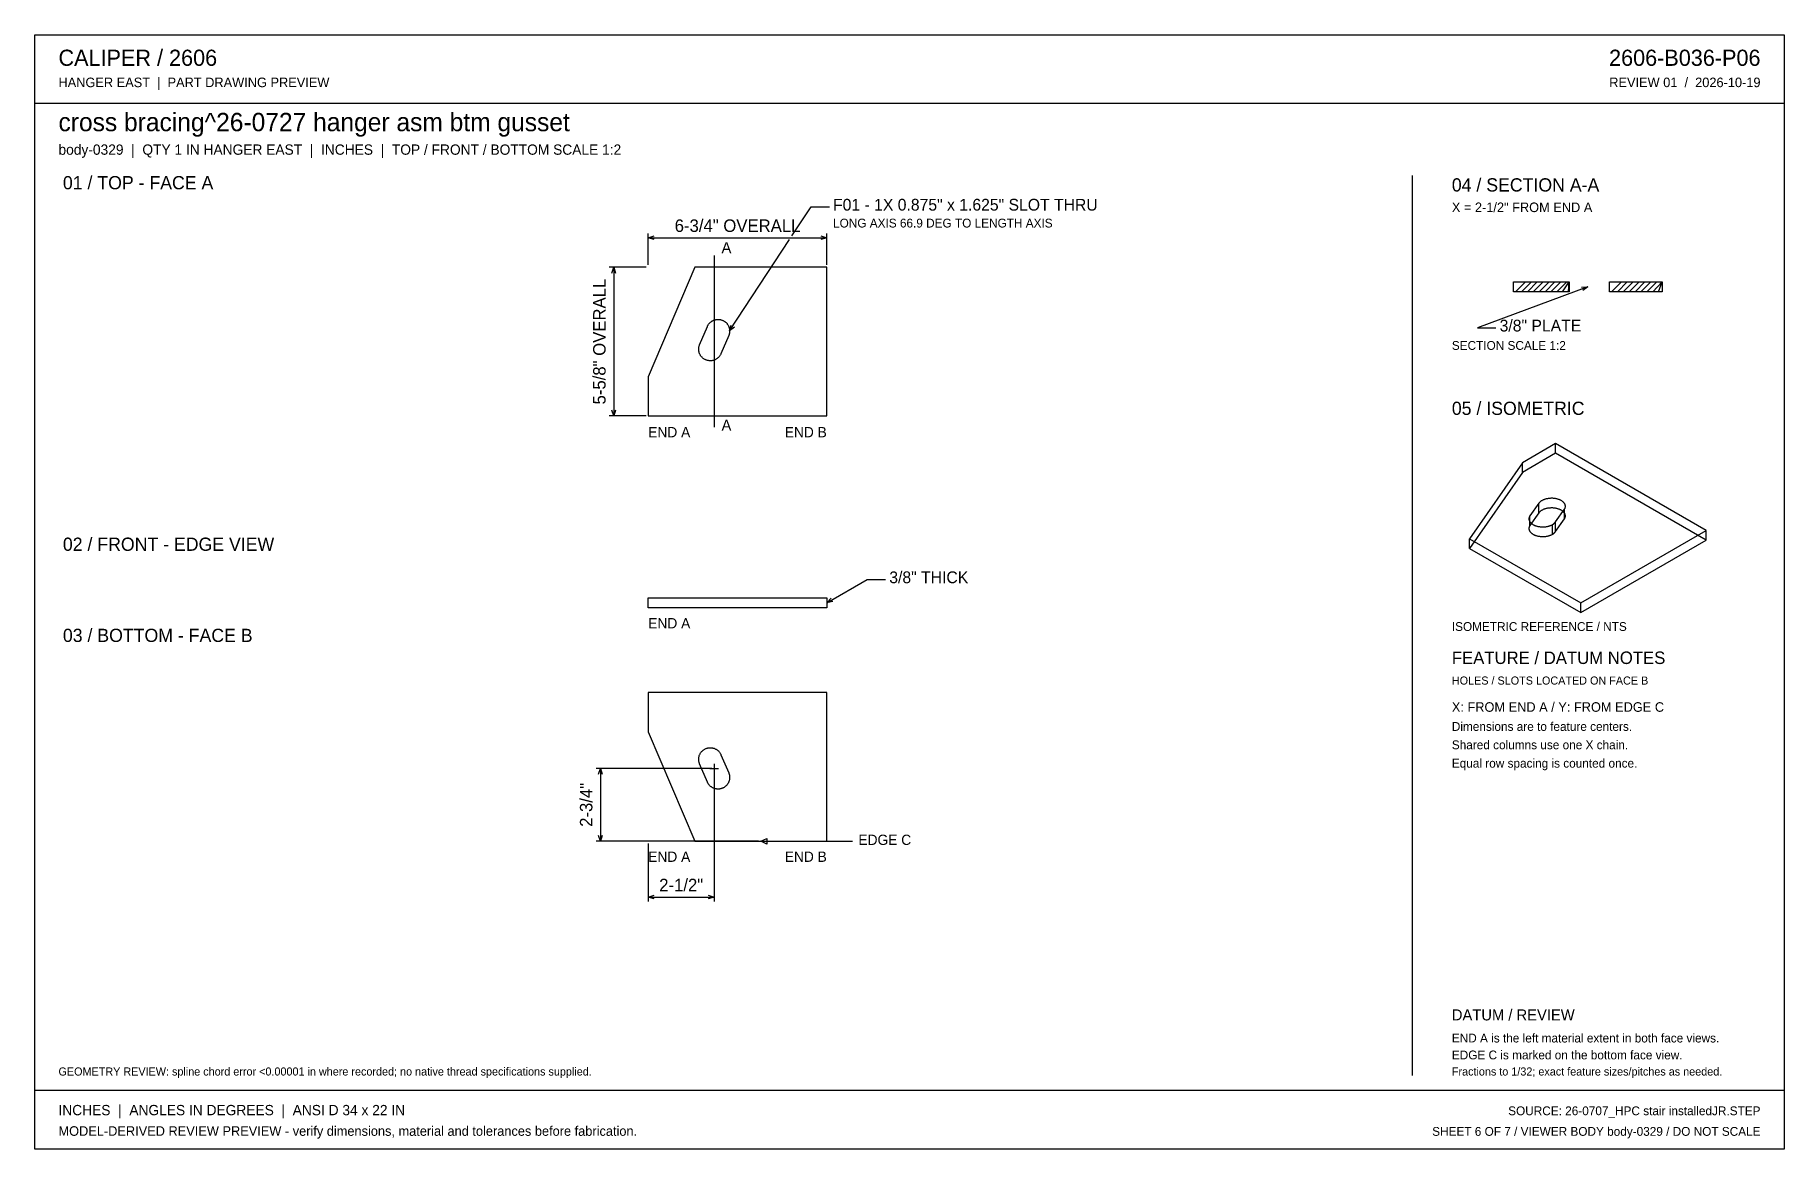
# Model space of a CAD drawing. Header units: inches. Extents: x 0.9 to 67.1, y 0.9 to 43.1.
import ezdxf
from ezdxf.enums import TextEntityAlignment as Align

# ---------------------------------------------------------------- set-up
doc = ezdxf.new("R2010")
doc.units = ezdxf.units.IN
doc.header["$MEASUREMENT"] = 0

msp = doc.modelspace()

# ---------------------------------------------------------------- linework, layer by layer
at = {"layer": 'ANNOTATION'}
for p, q in [((29.558, 35.459), (30.278, 36.556)), ((30.278, 36.556), (30.972, 36.556)), ((24.125, 34.361), (24.125, 35.556)), ((24.125, 35.389), (24.347, 35.458)), ((24.125, 35.389), (30.875, 35.389)), ((24.347, 35.319), (24.125, 35.389)), ((27.201, 31.867), (29.467, 35.319)), ((30.653, 35.458), (30.875, 35.389)), ((30.875, 35.389), (30.653, 35.319)), ((30.875, 34.361), (30.875, 35.556)), ((26.617, 34.722), (26.617, 28.236)), ((24.042, 34.278), (22.653, 34.278)), ((22.75, 34.056), (22.819, 34.278)), ((22.819, 34.278), (22.819, 28.653)), ((22.819, 34.278), (22.889, 34.056)), ((59.639, 33.535), (55.472, 31.986)), ((59.406, 33.522), (59.639, 33.535)), ((59.639, 33.535), (59.455, 33.392)), ((27.201, 31.867), (27.265, 32.091)), ((27.381, 32.015), (27.201, 31.867)), ((55.472, 31.986), (56.167, 31.986)), ((24.042, 28.653), (22.653, 28.653)), ((22.819, 28.653), (22.75, 28.875)), ((22.889, 28.875), (22.819, 28.653)), ((30.875, 21.59), (32.403, 22.472)), ((32.403, 22.472), (33.097, 22.472)), ((30.875, 21.59), (31.033, 21.762)), ((31.102, 21.641), (30.875, 21.59)), ((26.533, 15.332), (22.153, 15.332)), ((22.25, 15.11), (22.319, 15.332)), ((22.319, 15.332), (22.319, 12.576)), ((22.319, 15.332), (22.389, 15.11)), ((26.45, 15.332), (26.783, 15.332)), ((26.617, 15.499), (26.617, 15.166)), ((26.617, 15.249), (26.617, 10.299)), ((28.298, 12.576), (22.153, 12.576)), ((22.319, 12.576), (22.25, 12.799)), ((22.389, 12.799), (22.319, 12.576)), ((28.382, 12.576), (28.604, 12.688)), ((28.382, 12.576), (31.847, 12.576)), ((28.604, 12.465), (28.382, 12.576)), ((28.604, 12.688), (28.604, 12.465)), ((24.125, 12.493), (24.125, 10.299)), ((24.125, 10.465), (24.347, 10.535)), ((24.125, 10.465), (26.617, 10.465)), ((24.347, 10.396), (24.125, 10.465)), ((26.395, 10.535), (26.617, 10.465)), ((26.617, 10.465), (26.395, 10.396))]:
    msp.add_line(p, q, dxfattribs=at)
at = {"layer": 'OUTLINE'}
for p, q in [((0.944, 43.056), (67.056, 43.056)), ((0.944, 0.944), (0.944, 43.056)), ((67.056, 43.056), (67.056, 0.944)), ((0.944, 40.472), (67.056, 40.472)), ((53, 37.75), (53, 3.722)), ((25.888, 34.278), (24.125, 30.138)), ((30.875, 34.278), (25.888, 34.278)), ((30.875, 28.653), (30.875, 34.278)), ((56.826, 33.722), (58.939, 33.722)), ((56.826, 33.347), (56.826, 33.722)), ((56.91, 33.347), (57.285, 33.722)), ((57.132, 33.347), (57.507, 33.722)), ((57.354, 33.347), (57.729, 33.722)), ((57.576, 33.347), (57.951, 33.722)), ((57.799, 33.347), (58.174, 33.722)), ((58.021, 33.347), (58.396, 33.722)), ((58.243, 33.347), (58.618, 33.722)), ((58.465, 33.347), (58.84, 33.722)), ((58.688, 33.347), (58.939, 33.722)), ((58.91, 33.347), (58.939, 33.722)), ((58.939, 33.722), (58.939, 33.347)), ((60.453, 33.722), (62.451, 33.722)), ((60.453, 33.347), (60.453, 33.722)), ((60.536, 33.347), (60.911, 33.722)), ((60.758, 33.347), (61.133, 33.722)), ((60.98, 33.347), (61.355, 33.722)), ((61.203, 33.347), (61.578, 33.722)), ((61.425, 33.347), (61.8, 33.722)), ((61.647, 33.347), (62.022, 33.722)), ((61.869, 33.347), (62.244, 33.722)), ((62.091, 33.347), (62.451, 33.722)), ((62.314, 33.347), (62.451, 33.722)), ((62.451, 33.722), (62.451, 33.347)), ((58.939, 33.347), (56.826, 33.347)), ((62.451, 33.347), (60.453, 33.347)), ((26.067, 31.348), (26.361, 32.038)), ((26.361, 32.038), (26.369, 32.055)), ((26.369, 32.055), (26.377, 32.072)), ((26.377, 32.072), (26.386, 32.089)), ((26.386, 32.089), (26.396, 32.104)), ((26.396, 32.104), (26.407, 32.12)), ((26.407, 32.12), (26.418, 32.135)), ((26.418, 32.135), (26.43, 32.15)), ((26.43, 32.15), (26.442, 32.164)), ((26.442, 32.164), (26.455, 32.177)), ((26.455, 32.177), (26.469, 32.19)), ((26.469, 32.19), (26.483, 32.202)), ((26.483, 32.202), (26.497, 32.214)), ((26.497, 32.214), (26.512, 32.225)), ((26.512, 32.225), (26.528, 32.236)), ((26.528, 32.236), (26.544, 32.245)), ((26.544, 32.245), (26.56, 32.254)), ((26.56, 32.254), (26.577, 32.263)), ((26.577, 32.263), (26.594, 32.27)), ((26.594, 32.27), (26.612, 32.277)), ((26.612, 32.277), (26.629, 32.283)), ((26.629, 32.283), (26.647, 32.289)), ((26.647, 32.289), (26.665, 32.293)), ((26.665, 32.293), (26.684, 32.297)), ((26.684, 32.297), (26.702, 32.3)), ((26.702, 32.3), (26.721, 32.302)), ((26.721, 32.302), (26.739, 32.304)), ((26.739, 32.304), (26.758, 32.304)), ((26.758, 32.304), (26.777, 32.304)), ((26.777, 32.304), (26.796, 32.303)), ((26.796, 32.303), (26.814, 32.302)), ((26.814, 32.302), (26.833, 32.299)), ((26.833, 32.299), (26.851, 32.296)), ((26.851, 32.296), (26.869, 32.291)), ((26.869, 32.291), (26.887, 32.287)), ((26.887, 32.287), (26.905, 32.281)), ((26.905, 32.281), (26.923, 32.274)), ((26.923, 32.274), (26.94, 32.267)), ((26.94, 32.267), (26.957, 32.259)), ((26.957, 32.259), (26.974, 32.251)), ((26.974, 32.251), (26.99, 32.241)), ((26.99, 32.241), (27.006, 32.231)), ((27.006, 32.231), (27.021, 32.221)), ((27.021, 32.221), (27.036, 32.209)), ((27.036, 32.209), (27.05, 32.197)), ((27.05, 32.197), (27.064, 32.185)), ((27.064, 32.185), (27.078, 32.172)), ((27.078, 32.172), (27.09, 32.158)), ((27.09, 32.158), (27.103, 32.144)), ((27.103, 32.144), (27.114, 32.129)), ((27.114, 32.129), (27.125, 32.114)), ((27.125, 32.114), (27.135, 32.098)), ((27.135, 32.098), (27.145, 32.082)), ((27.145, 32.082), (27.154, 32.065)), ((27.154, 32.065), (27.162, 32.049)), ((27.162, 32.049), (27.169, 32.031)), ((27.169, 32.031), (27.176, 32.014)), ((27.176, 32.014), (27.182, 31.996)), ((27.181, 31.734), (27.18, 31.732)), ((27.182, 31.739), (27.181, 31.737)), ((27.181, 31.737), (27.181, 31.734)), ((27.182, 31.996), (27.187, 31.978)), ((27.183, 31.742), (27.182, 31.739)), ((27.184, 31.745), (27.183, 31.742)), ((27.185, 31.747), (27.184, 31.745)), ((27.186, 31.753), (27.185, 31.75)), ((27.185, 31.75), (27.185, 31.747)), ((27.187, 31.755), (27.186, 31.753)), ((27.187, 31.978), (27.191, 31.96)), ((27.188, 31.761), (27.187, 31.758)), ((27.187, 31.758), (27.187, 31.755)), ((27.189, 31.763), (27.188, 31.761)), ((27.19, 31.769), (27.189, 31.766)), ((27.189, 31.766), (27.189, 31.763)), ((27.191, 31.771), (27.19, 31.769)), ((27.191, 31.96), (27.195, 31.941)), ((27.192, 31.777), (27.191, 31.774)), ((27.191, 31.774), (27.191, 31.771)), ((27.193, 31.782), (27.192, 31.779)), ((27.192, 31.779), (27.192, 31.777)), ((27.194, 31.788), (27.193, 31.785)), ((27.193, 31.785), (27.193, 31.782)), ((27.195, 31.793), (27.194, 31.79)), ((27.194, 31.79), (27.194, 31.788)), ((27.195, 31.941), (27.198, 31.923)), ((27.196, 31.798), (27.195, 31.796)), ((27.195, 31.796), (27.195, 31.793)), ((27.197, 31.804), (27.196, 31.801)), ((27.196, 31.801), (27.196, 31.798)), ((27.198, 31.812), (27.197, 31.809)), ((27.197, 31.809), (27.197, 31.807)), ((27.197, 31.807), (27.197, 31.804)), ((27.198, 31.923), (27.2, 31.904)), ((27.199, 31.82), (27.198, 31.818)), ((27.198, 31.818), (27.198, 31.815)), ((27.198, 31.815), (27.198, 31.812)), ((27.2, 31.831), (27.199, 31.828)), ((27.199, 31.828), (27.199, 31.826)), ((27.199, 31.826), (27.199, 31.823)), ((27.199, 31.823), (27.199, 31.82)), ((27.2, 31.904), (27.201, 31.886)), ((27.201, 31.845), (27.2, 31.842)), ((27.2, 31.842), (27.2, 31.839)), ((27.2, 31.839), (27.2, 31.837)), ((27.2, 31.837), (27.2, 31.834)), ((27.2, 31.834), (27.2, 31.831)), ((27.201, 31.886), (27.201, 31.867)), ((27.201, 31.867), (27.201, 31.864)), ((27.201, 31.864), (27.201, 31.861)), ((27.201, 31.861), (27.201, 31.859)), ((27.201, 31.859), (27.201, 31.856)), ((27.201, 31.856), (27.201, 31.853)), ((27.201, 31.853), (27.201, 31.85)), ((27.201, 31.85), (27.201, 31.848)), ((27.201, 31.848), (27.201, 31.845)), ((26.032, 31.181), (26.033, 31.203)), ((26.033, 31.16), (26.032, 31.181)), ((26.033, 31.203), (26.035, 31.224)), ((26.034, 31.138), (26.033, 31.16)), ((26.036, 31.117), (26.034, 31.138)), ((26.035, 31.224), (26.038, 31.245)), ((26.04, 31.096), (26.036, 31.117)), ((26.038, 31.245), (26.042, 31.267)), ((26.044, 31.075), (26.04, 31.096)), ((26.042, 31.267), (26.046, 31.287)), ((26.05, 31.054), (26.044, 31.075)), ((26.046, 31.287), (26.052, 31.308)), ((26.052, 31.308), (26.059, 31.328)), ((26.059, 31.328), (26.067, 31.348)), ((27.166, 31.696), (26.872, 31.006)), ((27.167, 31.698), (27.166, 31.696)), ((27.168, 31.701), (27.167, 31.698)), ((27.169, 31.703), (27.168, 31.701)), ((27.17, 31.706), (27.169, 31.703)), ((27.171, 31.708), (27.17, 31.706)), ((27.172, 31.711), (27.171, 31.708)), ((27.173, 31.713), (27.172, 31.711)), ((27.174, 31.716), (27.173, 31.713)), ((27.175, 31.719), (27.174, 31.716)), ((27.176, 31.721), (27.175, 31.719)), ((27.177, 31.724), (27.176, 31.721)), ((27.178, 31.726), (27.177, 31.724)), ((27.179, 31.729), (27.178, 31.726)), ((27.18, 31.732), (27.179, 31.729)), ((26.056, 31.034), (26.05, 31.054)), ((26.064, 31.014), (26.056, 31.034)), ((26.072, 30.994), (26.064, 31.014)), ((26.082, 30.975), (26.072, 30.994)), ((26.092, 30.956), (26.082, 30.975)), ((26.104, 30.938), (26.092, 30.956)), ((26.116, 30.92), (26.104, 30.938)), ((26.129, 30.903), (26.116, 30.92)), ((26.143, 30.886), (26.129, 30.903)), ((26.157, 30.871), (26.143, 30.886)), ((26.173, 30.856), (26.157, 30.871)), ((26.189, 30.842), (26.173, 30.856)), ((26.206, 30.828), (26.189, 30.842)), ((26.223, 30.816), (26.206, 30.828)), ((26.241, 30.804), (26.223, 30.816)), ((26.26, 30.793), (26.241, 30.804)), ((26.279, 30.783), (26.26, 30.793)), ((26.298, 30.774), (26.279, 30.783)), ((26.318, 30.767), (26.298, 30.774)), ((26.339, 30.76), (26.318, 30.767)), ((26.359, 30.754), (26.339, 30.76)), ((26.38, 30.749), (26.359, 30.754)), ((26.401, 30.745), (26.38, 30.749)), ((26.423, 30.742), (26.401, 30.745)), ((26.444, 30.74), (26.423, 30.742)), ((26.465, 30.739), (26.444, 30.74)), ((26.487, 30.74), (26.465, 30.739)), ((26.508, 30.741), (26.487, 30.74)), ((26.53, 30.744), (26.508, 30.741)), ((26.551, 30.747), (26.53, 30.744)), ((26.572, 30.752), (26.551, 30.747)), ((26.593, 30.757), (26.572, 30.752)), ((26.613, 30.764), (26.593, 30.757)), ((26.633, 30.771), (26.613, 30.764)), ((26.653, 30.78), (26.633, 30.771)), ((26.672, 30.789), (26.653, 30.78)), ((26.691, 30.799), (26.672, 30.789)), ((26.709, 30.811), (26.691, 30.799)), ((26.727, 30.823), (26.709, 30.811)), ((26.744, 30.836), (26.727, 30.823)), ((26.76, 30.85), (26.744, 30.836)), ((26.776, 30.865), (26.76, 30.85)), ((26.791, 30.88), (26.776, 30.865)), ((26.805, 30.896), (26.791, 30.88)), ((26.819, 30.913), (26.805, 30.896)), ((26.831, 30.93), (26.819, 30.913)), ((26.843, 30.948), (26.831, 30.93)), ((26.854, 30.967), (26.843, 30.948)), ((26.863, 30.986), (26.854, 30.967)), ((26.872, 31.006), (26.863, 30.986)), ((24.125, 30.138), (24.125, 28.653)), ((24.125, 28.653), (30.875, 28.653)), ((58.421, 27.611), (57.169, 26.888)), ((58.421, 27.246), (57.169, 26.523)), ((64.112, 24.325), (58.421, 27.611)), ((58.421, 27.246), (58.421, 27.611)), ((64.112, 23.96), (58.421, 27.246)), ((57.169, 26.888), (55.166, 24.015)), ((57.169, 26.523), (55.166, 23.65)), ((57.169, 26.523), (57.169, 26.888)), ((57.786, 25.354), (57.452, 24.875)), ((57.796, 25.367), (57.786, 25.354)), ((57.786, 24.988), (57.786, 25.354)), ((57.808, 25.38), (57.796, 25.367)), ((57.82, 25.393), (57.808, 25.38)), ((57.833, 25.406), (57.82, 25.393)), ((57.848, 25.418), (57.833, 25.406)), ((57.864, 25.43), (57.848, 25.418)), ((57.88, 25.441), (57.864, 25.43)), ((57.898, 25.452), (57.88, 25.441)), ((57.916, 25.462), (57.898, 25.452)), ((57.935, 25.472), (57.916, 25.462)), ((57.955, 25.481), (57.935, 25.472)), ((57.976, 25.49), (57.955, 25.481)), ((57.976, 25.125), (57.955, 25.116)), ((57.997, 25.498), (57.976, 25.49)), ((57.997, 25.133), (57.976, 25.125)), ((58.02, 25.505), (57.997, 25.498)), ((58.02, 25.14), (57.997, 25.133)), ((58.042, 25.512), (58.02, 25.505)), ((58.042, 25.147), (58.02, 25.14)), ((58.066, 25.518), (58.042, 25.512)), ((58.066, 25.153), (58.042, 25.147)), ((58.089, 25.524), (58.066, 25.518)), ((58.089, 25.158), (58.066, 25.153)), ((58.114, 25.528), (58.089, 25.524)), ((58.114, 25.163), (58.089, 25.158)), ((58.138, 25.532), (58.114, 25.528)), ((58.138, 25.167), (58.114, 25.163)), ((58.163, 25.536), (58.138, 25.532)), ((58.163, 25.171), (58.138, 25.167)), ((58.188, 25.538), (58.163, 25.536)), ((58.188, 25.173), (58.163, 25.171)), ((58.214, 25.54), (58.188, 25.538)), ((58.214, 25.175), (58.188, 25.173)), ((58.239, 25.542), (58.214, 25.54)), ((58.239, 25.177), (58.214, 25.175)), ((58.265, 25.542), (58.239, 25.542)), ((58.265, 25.177), (58.239, 25.177)), ((58.29, 25.542), (58.265, 25.542)), ((58.29, 25.177), (58.265, 25.177)), ((58.316, 25.541), (58.29, 25.542)), ((58.316, 25.176), (58.29, 25.177)), ((58.341, 25.539), (58.316, 25.541)), ((58.341, 25.174), (58.316, 25.176)), ((58.367, 25.537), (58.341, 25.539)), ((58.367, 25.172), (58.341, 25.174)), ((58.392, 25.534), (58.367, 25.537)), ((58.392, 25.169), (58.367, 25.172)), ((58.417, 25.53), (58.392, 25.534)), ((58.417, 25.165), (58.392, 25.169)), ((58.441, 25.526), (58.417, 25.53)), ((58.441, 25.161), (58.417, 25.165)), ((58.42, 24.65), (58.754, 25.129)), ((58.465, 25.52), (58.441, 25.526)), ((58.465, 25.155), (58.441, 25.161)), ((58.488, 25.515), (58.465, 25.52)), ((58.488, 25.149), (58.465, 25.155)), ((58.511, 25.508), (58.488, 25.515)), ((58.511, 25.143), (58.488, 25.149)), ((58.534, 25.501), (58.511, 25.508)), ((58.534, 25.136), (58.511, 25.143)), ((58.556, 25.493), (58.534, 25.501)), ((58.556, 25.128), (58.534, 25.136)), ((58.577, 25.485), (58.556, 25.493)), ((58.577, 25.12), (58.556, 25.128)), ((58.597, 25.476), (58.577, 25.485)), ((58.617, 25.466), (58.597, 25.476)), ((58.635, 25.456), (58.617, 25.466)), ((58.653, 25.446), (58.635, 25.456)), ((58.67, 25.434), (58.653, 25.446)), ((58.686, 25.423), (58.67, 25.434)), ((58.701, 25.411), (58.686, 25.423)), ((58.715, 25.398), (58.701, 25.411)), ((58.728, 25.386), (58.715, 25.398)), ((58.739, 25.373), (58.728, 25.386)), ((58.75, 25.359), (58.739, 25.373)), ((58.759, 25.345), (58.75, 25.359)), ((58.754, 25.129), (58.763, 25.142)), ((58.754, 24.763), (58.754, 25.129)), ((58.768, 25.331), (58.759, 25.345)), ((58.763, 25.142), (58.771, 25.156)), ((58.775, 25.317), (58.768, 25.331)), ((58.771, 25.156), (58.777, 25.171)), ((58.781, 25.303), (58.775, 25.317)), ((58.777, 25.171), (58.783, 25.185)), ((58.785, 25.288), (58.781, 25.303)), ((58.783, 25.185), (58.787, 25.2)), ((58.789, 25.274), (58.785, 25.288)), ((58.787, 25.2), (58.79, 25.214)), ((58.791, 25.259), (58.789, 25.274)), ((58.79, 25.214), (58.791, 25.229)), ((58.792, 25.244), (58.791, 25.259)), ((58.791, 25.229), (58.792, 25.244)), ((57.415, 24.774), (57.414, 24.761)), ((57.414, 24.761), (57.415, 24.748)), ((57.416, 24.787), (57.415, 24.774)), ((57.415, 24.748), (57.416, 24.736)), ((57.419, 24.8), (57.416, 24.787)), ((57.416, 24.736), (57.419, 24.723)), ((57.422, 24.813), (57.419, 24.8)), ((57.419, 24.723), (57.422, 24.71)), ((57.426, 24.825), (57.422, 24.813)), ((57.422, 24.71), (57.427, 24.697)), ((57.431, 24.838), (57.426, 24.825)), ((57.431, 24.473), (57.426, 24.46)), ((57.427, 24.697), (57.432, 24.685)), ((57.437, 24.85), (57.431, 24.838)), ((57.437, 24.485), (57.431, 24.473)), ((57.432, 24.685), (57.438, 24.673)), ((57.444, 24.863), (57.437, 24.85)), ((57.444, 24.497), (57.437, 24.485)), ((57.438, 24.673), (57.445, 24.66)), ((57.452, 24.875), (57.444, 24.863)), ((57.452, 24.509), (57.444, 24.497)), ((57.445, 24.66), (57.453, 24.648)), ((57.786, 24.988), (57.452, 24.509)), ((57.452, 24.509), (57.452, 24.875)), ((57.453, 24.648), (57.462, 24.636)), ((57.462, 24.636), (57.472, 24.625)), ((57.472, 24.625), (57.482, 24.613)), ((57.482, 24.613), (57.494, 24.602)), ((57.494, 24.602), (57.506, 24.592)), ((57.506, 24.592), (57.519, 24.581)), ((57.519, 24.581), (57.533, 24.571)), ((57.533, 24.571), (57.547, 24.561)), ((57.547, 24.561), (57.563, 24.552)), ((57.563, 24.552), (57.579, 24.543)), ((57.579, 24.543), (57.595, 24.534)), ((57.595, 24.534), (57.612, 24.526)), ((57.612, 24.526), (57.63, 24.518)), ((57.63, 24.518), (57.648, 24.511)), ((57.648, 24.511), (57.667, 24.504)), ((57.667, 24.504), (57.687, 24.498)), ((57.687, 24.498), (57.707, 24.492)), ((57.707, 24.492), (57.727, 24.486)), ((57.727, 24.486), (57.747, 24.481)), ((57.747, 24.481), (57.768, 24.477)), ((57.768, 24.477), (57.79, 24.473)), ((57.796, 25.002), (57.786, 24.988)), ((57.79, 24.473), (57.811, 24.47)), ((57.808, 25.015), (57.796, 25.002)), ((57.82, 25.028), (57.808, 25.015)), ((57.811, 24.47), (57.833, 24.467)), ((57.833, 25.041), (57.82, 25.028)), ((57.848, 25.053), (57.833, 25.041)), ((57.833, 24.467), (57.855, 24.465)), ((57.864, 25.065), (57.848, 25.053)), ((57.855, 24.465), (57.877, 24.463)), ((57.88, 25.076), (57.864, 25.065)), ((57.877, 24.463), (57.899, 24.462)), ((57.898, 25.087), (57.88, 25.076)), ((57.916, 25.097), (57.898, 25.087)), ((57.899, 24.462), (57.922, 24.461)), ((57.935, 25.107), (57.916, 25.097)), ((57.955, 25.116), (57.935, 25.107)), ((57.944, 24.461), (57.966, 24.461)), ((57.966, 24.461), (57.989, 24.462)), ((57.989, 24.462), (58.011, 24.464)), ((58.011, 24.464), (58.033, 24.466)), ((58.033, 24.466), (58.055, 24.469)), ((58.055, 24.469), (58.076, 24.472)), ((58.076, 24.472), (58.098, 24.476)), ((58.098, 24.476), (58.119, 24.48)), ((58.119, 24.48), (58.139, 24.485)), ((58.139, 24.485), (58.16, 24.49)), ((58.16, 24.49), (58.18, 24.496)), ((58.18, 24.496), (58.199, 24.502)), ((58.199, 24.502), (58.218, 24.509)), ((58.218, 24.509), (58.237, 24.516)), ((58.237, 24.516), (58.255, 24.524)), ((58.255, 24.524), (58.272, 24.532)), ((58.272, 24.532), (58.289, 24.54)), ((58.289, 24.54), (58.305, 24.549)), ((58.305, 24.549), (58.307, 24.55)), ((58.305, 24.184), (58.305, 24.549)), ((58.307, 24.55), (58.31, 24.552)), ((58.31, 24.552), (58.312, 24.553)), ((58.312, 24.553), (58.314, 24.555)), ((58.314, 24.555), (58.316, 24.556)), ((58.316, 24.556), (58.319, 24.557)), ((58.319, 24.557), (58.321, 24.559)), ((58.321, 24.559), (58.323, 24.56)), ((58.323, 24.56), (58.325, 24.562)), ((58.325, 24.562), (58.327, 24.563)), ((58.327, 24.563), (58.33, 24.564)), ((58.33, 24.564), (58.332, 24.566)), ((58.332, 24.566), (58.334, 24.567)), ((58.334, 24.567), (58.336, 24.569)), ((58.336, 24.569), (58.338, 24.57)), ((58.338, 24.57), (58.34, 24.572)), ((58.34, 24.572), (58.342, 24.573)), ((58.342, 24.573), (58.344, 24.575)), ((58.344, 24.575), (58.346, 24.576)), ((58.346, 24.576), (58.348, 24.578)), ((58.348, 24.578), (58.35, 24.579)), ((58.35, 24.579), (58.352, 24.581)), ((58.352, 24.581), (58.354, 24.582)), ((58.354, 24.582), (58.356, 24.584)), ((58.356, 24.584), (58.358, 24.585)), ((58.358, 24.585), (58.36, 24.587)), ((58.36, 24.587), (58.362, 24.588)), ((58.362, 24.588), (58.364, 24.59)), ((58.364, 24.59), (58.366, 24.591)), ((58.366, 24.591), (58.368, 24.593)), ((58.368, 24.593), (58.369, 24.594)), ((58.369, 24.594), (58.371, 24.596)), ((58.371, 24.596), (58.373, 24.598)), ((58.373, 24.598), (58.375, 24.599)), ((58.375, 24.599), (58.377, 24.601)), ((58.377, 24.601), (58.378, 24.602)), ((58.378, 24.602), (58.38, 24.604)), ((58.38, 24.604), (58.382, 24.606)), ((58.382, 24.606), (58.384, 24.607)), ((58.384, 24.607), (58.385, 24.609)), ((58.385, 24.609), (58.387, 24.611)), ((58.387, 24.611), (58.388, 24.612)), ((58.388, 24.612), (58.39, 24.614)), ((58.39, 24.614), (58.392, 24.615)), ((58.392, 24.615), (58.393, 24.617)), ((58.393, 24.617), (58.395, 24.619)), ((58.395, 24.619), (58.396, 24.62)), ((58.396, 24.62), (58.398, 24.622)), ((58.398, 24.622), (58.399, 24.624)), ((58.399, 24.624), (58.401, 24.625)), ((58.401, 24.625), (58.402, 24.627)), ((58.402, 24.627), (58.404, 24.629)), ((58.404, 24.629), (58.405, 24.631)), ((58.405, 24.631), (58.407, 24.632)), ((58.407, 24.632), (58.408, 24.634)), ((58.408, 24.634), (58.41, 24.636)), ((58.41, 24.636), (58.411, 24.637)), ((58.411, 24.637), (58.412, 24.639)), ((58.412, 24.639), (58.414, 24.641)), ((58.414, 24.641), (58.415, 24.643)), ((58.415, 24.643), (58.416, 24.644)), ((58.416, 24.644), (58.417, 24.646)), ((58.417, 24.646), (58.419, 24.648)), ((58.419, 24.648), (58.42, 24.65)), ((58.42, 24.285), (58.754, 24.763)), ((58.42, 24.285), (58.42, 24.65)), ((58.597, 25.111), (58.577, 25.12)), ((58.617, 25.101), (58.597, 25.111)), ((58.635, 25.091), (58.617, 25.101)), ((58.653, 25.08), (58.635, 25.091)), ((58.67, 25.069), (58.653, 25.08)), ((58.686, 25.058), (58.67, 25.069)), ((58.701, 25.046), (58.686, 25.058)), ((58.715, 25.033), (58.701, 25.046)), ((58.728, 25.021), (58.715, 25.033)), ((58.739, 25.007), (58.728, 25.021)), ((58.75, 24.994), (58.739, 25.007)), ((58.759, 24.98), (58.75, 24.994)), ((58.754, 24.763), (58.763, 24.777)), ((58.768, 24.966), (58.759, 24.98)), ((58.763, 24.777), (58.771, 24.791)), ((58.775, 24.952), (58.768, 24.966)), ((58.771, 24.791), (58.777, 24.806)), ((58.781, 24.938), (58.775, 24.952)), ((58.777, 24.806), (58.783, 24.82)), ((58.785, 24.923), (58.781, 24.938)), ((58.783, 24.82), (58.787, 24.835)), ((58.789, 24.908), (58.785, 24.923)), ((58.787, 24.835), (58.79, 24.849)), ((58.791, 24.894), (58.789, 24.908)), ((58.79, 24.849), (58.791, 24.864)), ((58.792, 24.879), (58.791, 24.894)), ((58.791, 24.864), (58.792, 24.879)), ((55.166, 24.015), (59.37, 21.587)), ((55.166, 23.65), (55.166, 24.015)), ((57.415, 24.409), (57.414, 24.396)), ((57.414, 24.396), (57.415, 24.383)), ((57.416, 24.422), (57.415, 24.409)), ((57.415, 24.383), (57.416, 24.371)), ((57.419, 24.435), (57.416, 24.422)), ((57.416, 24.371), (57.419, 24.358)), ((57.422, 24.448), (57.419, 24.435)), ((57.419, 24.358), (57.422, 24.345)), ((57.426, 24.46), (57.422, 24.448)), ((57.422, 24.345), (57.427, 24.332)), ((57.427, 24.332), (57.432, 24.32)), ((57.432, 24.32), (57.438, 24.307)), ((57.438, 24.307), (57.445, 24.295)), ((57.445, 24.295), (57.453, 24.283)), ((57.453, 24.283), (57.462, 24.271)), ((57.462, 24.271), (57.472, 24.26)), ((57.472, 24.26), (57.482, 24.248)), ((57.482, 24.248), (57.494, 24.237)), ((57.494, 24.237), (57.506, 24.227)), ((57.506, 24.227), (57.519, 24.216)), ((57.519, 24.216), (57.533, 24.206)), ((57.533, 24.206), (57.547, 24.196)), ((57.547, 24.196), (57.563, 24.187)), ((57.563, 24.187), (57.579, 24.178)), ((57.579, 24.178), (57.595, 24.169)), ((57.595, 24.169), (57.612, 24.161)), ((57.612, 24.161), (57.63, 24.153)), ((57.63, 24.153), (57.648, 24.146)), ((57.648, 24.146), (57.667, 24.139)), ((57.667, 24.139), (57.687, 24.132)), ((57.687, 24.132), (57.707, 24.127)), ((57.707, 24.127), (57.727, 24.121)), ((57.727, 24.121), (57.747, 24.116)), ((57.747, 24.116), (57.768, 24.112)), ((57.768, 24.112), (57.79, 24.108)), ((57.79, 24.108), (57.811, 24.105)), ((57.811, 24.105), (57.833, 24.102)), ((57.833, 24.102), (57.855, 24.099)), ((57.855, 24.099), (57.877, 24.098)), ((57.877, 24.098), (57.899, 24.097)), ((57.899, 24.097), (57.922, 24.096)), ((57.922, 24.461), (57.944, 24.461)), ((57.922, 24.096), (57.944, 24.096)), ((57.944, 24.096), (57.966, 24.096)), ((57.966, 24.096), (57.989, 24.097)), ((57.989, 24.097), (58.011, 24.099)), ((58.011, 24.099), (58.033, 24.101)), ((58.033, 24.101), (58.055, 24.104)), ((58.055, 24.104), (58.076, 24.107)), ((58.076, 24.107), (58.098, 24.111)), ((58.098, 24.111), (58.119, 24.115)), ((58.119, 24.115), (58.139, 24.12)), ((58.139, 24.12), (58.16, 24.125)), ((58.16, 24.125), (58.18, 24.131)), ((58.18, 24.131), (58.199, 24.137)), ((58.199, 24.137), (58.218, 24.144)), ((58.218, 24.144), (58.237, 24.151)), ((58.237, 24.151), (58.255, 24.159)), ((58.255, 24.159), (58.272, 24.167)), ((58.272, 24.167), (58.289, 24.175)), ((58.289, 24.175), (58.305, 24.184)), ((58.305, 24.184), (58.307, 24.185)), ((58.307, 24.185), (58.31, 24.187)), ((58.31, 24.187), (58.312, 24.188)), ((58.312, 24.188), (58.314, 24.189)), ((58.314, 24.189), (58.316, 24.191)), ((58.316, 24.191), (58.319, 24.192)), ((58.319, 24.192), (58.321, 24.194)), ((58.321, 24.194), (58.323, 24.195)), ((58.323, 24.195), (58.325, 24.196)), ((58.325, 24.196), (58.327, 24.198)), ((58.327, 24.198), (58.33, 24.199)), ((58.33, 24.199), (58.332, 24.201)), ((58.332, 24.201), (58.334, 24.202)), ((58.334, 24.202), (58.336, 24.204)), ((58.336, 24.204), (58.338, 24.205)), ((58.338, 24.205), (58.34, 24.207)), ((58.34, 24.207), (58.342, 24.208)), ((58.342, 24.208), (58.344, 24.209)), ((58.344, 24.209), (58.346, 24.211)), ((58.346, 24.211), (58.348, 24.212)), ((58.348, 24.212), (58.35, 24.214)), ((58.35, 24.214), (58.352, 24.215)), ((58.352, 24.215), (58.354, 24.217)), ((58.354, 24.217), (58.356, 24.219)), ((58.356, 24.219), (58.358, 24.22)), ((58.358, 24.22), (58.36, 24.222)), ((58.36, 24.222), (58.362, 24.223)), ((58.362, 24.223), (58.364, 24.225)), ((58.364, 24.225), (58.366, 24.226)), ((58.366, 24.226), (58.368, 24.228)), ((58.368, 24.228), (58.369, 24.229)), ((58.369, 24.229), (58.371, 24.231)), ((58.371, 24.231), (58.373, 24.233)), ((58.373, 24.233), (58.375, 24.234)), ((58.375, 24.234), (58.377, 24.236)), ((58.377, 24.236), (58.378, 24.237)), ((58.378, 24.237), (58.38, 24.239)), ((58.38, 24.239), (58.382, 24.241)), ((58.382, 24.241), (58.384, 24.242)), ((58.384, 24.242), (58.385, 24.244)), ((58.385, 24.244), (58.387, 24.245)), ((58.387, 24.245), (58.388, 24.247)), ((58.388, 24.247), (58.39, 24.249)), ((58.39, 24.249), (58.392, 24.25)), ((58.392, 24.25), (58.393, 24.252)), ((58.393, 24.252), (58.395, 24.254)), ((58.395, 24.254), (58.396, 24.255)), ((58.396, 24.255), (58.398, 24.257)), ((58.398, 24.257), (58.399, 24.259)), ((58.399, 24.259), (58.401, 24.26)), ((58.401, 24.26), (58.402, 24.262)), ((58.402, 24.262), (58.404, 24.264)), ((58.404, 24.264), (58.405, 24.265)), ((58.405, 24.265), (58.407, 24.267)), ((58.407, 24.267), (58.408, 24.269)), ((58.408, 24.269), (58.41, 24.271)), ((58.41, 24.271), (58.411, 24.272)), ((58.411, 24.272), (58.412, 24.274)), ((58.412, 24.274), (58.414, 24.276)), ((58.414, 24.276), (58.415, 24.278)), ((58.415, 24.278), (58.416, 24.279)), ((58.416, 24.279), (58.417, 24.281)), ((58.417, 24.281), (58.419, 24.283)), ((58.419, 24.283), (58.42, 24.285)), ((59.37, 21.587), (64.112, 24.325)), ((59.37, 21.222), (64.112, 23.96)), ((64.112, 23.96), (64.112, 24.325)), ((55.166, 23.65), (59.37, 21.222)), ((24.125, 21.778), (30.875, 21.778)), ((24.125, 21.403), (24.125, 21.778)), ((30.875, 21.403), (24.125, 21.403)), ((30.875, 21.778), (30.875, 21.403)), ((59.37, 21.222), (59.37, 21.587)), ((30.875, 18.201), (24.125, 18.201)), ((24.125, 18.201), (24.125, 16.716)), ((30.875, 12.576), (30.875, 18.201)), ((24.125, 16.716), (25.888, 12.576)), ((26.072, 15.86), (26.082, 15.88)), ((26.082, 15.88), (26.092, 15.898)), ((26.092, 15.898), (26.104, 15.917)), ((26.104, 15.917), (26.116, 15.934)), ((26.116, 15.934), (26.129, 15.951)), ((26.129, 15.951), (26.143, 15.968)), ((26.143, 15.968), (26.157, 15.983)), ((26.157, 15.983), (26.173, 15.998)), ((26.173, 15.998), (26.189, 16.013)), ((26.189, 16.013), (26.206, 16.026)), ((26.206, 16.026), (26.223, 16.039)), ((26.223, 16.039), (26.241, 16.05)), ((26.241, 16.05), (26.26, 16.061)), ((26.26, 16.061), (26.279, 16.071)), ((26.279, 16.071), (26.298, 16.08)), ((26.298, 16.08), (26.318, 16.088)), ((26.318, 16.088), (26.339, 16.095)), ((26.339, 16.095), (26.359, 16.101)), ((26.359, 16.101), (26.38, 16.105)), ((26.38, 16.105), (26.401, 16.109)), ((26.401, 16.109), (26.423, 16.112)), ((26.423, 16.112), (26.444, 16.114)), ((26.444, 16.114), (26.465, 16.115)), ((26.465, 16.115), (26.487, 16.114)), ((26.487, 16.114), (26.508, 16.113)), ((26.508, 16.113), (26.53, 16.111)), ((26.53, 16.111), (26.551, 16.107)), ((26.551, 16.107), (26.572, 16.103)), ((26.572, 16.103), (26.593, 16.097)), ((26.593, 16.097), (26.613, 16.091)), ((26.613, 16.091), (26.633, 16.083)), ((26.633, 16.083), (26.653, 16.075)), ((26.653, 16.075), (26.672, 16.065)), ((26.672, 16.065), (26.691, 16.055)), ((26.691, 16.055), (26.709, 16.043)), ((26.709, 16.043), (26.727, 16.031)), ((26.727, 16.031), (26.744, 16.018)), ((26.744, 16.018), (26.76, 16.004)), ((26.76, 16.004), (26.776, 15.99)), ((26.776, 15.99), (26.791, 15.974)), ((26.791, 15.974), (26.805, 15.958)), ((26.805, 15.958), (26.819, 15.941)), ((26.819, 15.941), (26.831, 15.924)), ((26.831, 15.924), (26.843, 15.906)), ((26.843, 15.906), (26.854, 15.887)), ((26.854, 15.887), (26.863, 15.868)), ((26.863, 15.868), (26.872, 15.849)), ((26.032, 15.673), (26.033, 15.694)), ((26.033, 15.651), (26.032, 15.673)), ((26.033, 15.694), (26.034, 15.716)), ((26.035, 15.63), (26.033, 15.651)), ((26.034, 15.716), (26.036, 15.737)), ((26.038, 15.609), (26.035, 15.63)), ((26.036, 15.737), (26.04, 15.758)), ((26.042, 15.588), (26.038, 15.609)), ((26.04, 15.758), (26.044, 15.779)), ((26.046, 15.567), (26.042, 15.588)), ((26.044, 15.779), (26.05, 15.8)), ((26.052, 15.546), (26.046, 15.567)), ((26.05, 15.8), (26.056, 15.82)), ((26.059, 15.526), (26.052, 15.546)), ((26.056, 15.82), (26.064, 15.841)), ((26.067, 15.506), (26.059, 15.526)), ((26.064, 15.841), (26.072, 15.86)), ((26.361, 14.816), (26.067, 15.506)), ((26.872, 15.849), (27.166, 15.159)), ((26.369, 14.799), (26.361, 14.816)), ((26.377, 14.782), (26.369, 14.799)), ((26.386, 14.766), (26.377, 14.782)), ((26.396, 14.75), (26.386, 14.766)), ((26.407, 14.734), (26.396, 14.75)), ((26.418, 14.719), (26.407, 14.734)), ((26.43, 14.705), (26.418, 14.719)), ((26.442, 14.691), (26.43, 14.705)), ((26.455, 14.677), (26.442, 14.691)), ((26.469, 14.664), (26.455, 14.677)), ((26.483, 14.652), (26.469, 14.664)), ((26.497, 14.64), (26.483, 14.652)), ((26.512, 14.629), (26.497, 14.64)), ((26.528, 14.619), (26.512, 14.629)), ((26.544, 14.609), (26.528, 14.619)), ((26.56, 14.6), (26.544, 14.609)), ((26.577, 14.591), (26.56, 14.6)), ((26.594, 14.584), (26.577, 14.591)), ((26.612, 14.577), (26.594, 14.584)), ((26.629, 14.571), (26.612, 14.577)), ((26.647, 14.565), (26.629, 14.571)), ((26.665, 14.561), (26.647, 14.565)), ((26.684, 14.557), (26.665, 14.561)), ((26.702, 14.554), (26.684, 14.557)), ((26.721, 14.552), (26.702, 14.554)), ((26.739, 14.55), (26.721, 14.552)), ((26.758, 14.55), (26.739, 14.55)), ((26.777, 14.55), (26.758, 14.55)), ((26.796, 14.551), (26.777, 14.55)), ((26.814, 14.553), (26.796, 14.551)), ((26.833, 14.555), (26.814, 14.553)), ((26.851, 14.559), (26.833, 14.555)), ((26.869, 14.563), (26.851, 14.559)), ((26.887, 14.568), (26.869, 14.563)), ((26.905, 14.573), (26.887, 14.568)), ((26.923, 14.58), (26.905, 14.573)), ((26.94, 14.587), (26.923, 14.58)), ((26.957, 14.595), (26.94, 14.587)), ((26.974, 14.603), (26.957, 14.595)), ((26.99, 14.613), (26.974, 14.603)), ((27.006, 14.623), (26.99, 14.613)), ((27.021, 14.634), (27.006, 14.623)), ((27.036, 14.645), (27.021, 14.634)), ((27.05, 14.657), (27.036, 14.645)), ((27.064, 14.669), (27.05, 14.657)), ((27.078, 14.683), (27.064, 14.669)), ((27.09, 14.696), (27.078, 14.683)), ((27.103, 14.71), (27.09, 14.696)), ((27.114, 14.725), (27.103, 14.71)), ((27.125, 14.74), (27.114, 14.725)), ((27.135, 14.756), (27.125, 14.74)), ((27.145, 14.772), (27.135, 14.756)), ((27.154, 14.789), (27.145, 14.772)), ((27.162, 14.806), (27.154, 14.789)), ((27.169, 14.823), (27.162, 14.806)), ((27.166, 15.159), (27.167, 15.156)), ((27.167, 15.156), (27.168, 15.154)), ((27.168, 15.154), (27.169, 15.151)), ((27.169, 15.151), (27.17, 15.148)), ((27.176, 14.84), (27.169, 14.823)), ((27.17, 15.148), (27.171, 15.146)), ((27.171, 15.146), (27.172, 15.143)), ((27.172, 15.143), (27.173, 15.141)), ((27.173, 15.141), (27.174, 15.138)), ((27.174, 15.138), (27.175, 15.136)), ((27.175, 15.136), (27.176, 15.133)), ((27.176, 15.133), (27.177, 15.13)), ((27.182, 14.858), (27.176, 14.84)), ((27.177, 15.13), (27.178, 15.128)), ((27.178, 15.128), (27.179, 15.125)), ((27.179, 15.125), (27.18, 15.123)), ((27.18, 15.123), (27.181, 15.12)), ((27.181, 15.12), (27.181, 15.117)), ((27.181, 15.117), (27.182, 15.115)), ((27.182, 15.115), (27.183, 15.112)), ((27.187, 14.876), (27.182, 14.858)), ((27.183, 15.112), (27.184, 15.109)), ((27.184, 15.109), (27.185, 15.107)), ((27.185, 15.107), (27.185, 15.104)), ((27.185, 15.104), (27.186, 15.101)), ((27.186, 15.101), (27.187, 15.099)), ((27.187, 15.099), (27.187, 15.096)), ((27.187, 15.096), (27.188, 15.093)), ((27.191, 14.894), (27.187, 14.876)), ((27.188, 15.093), (27.189, 15.091)), ((27.189, 15.091), (27.189, 15.088)), ((27.189, 15.088), (27.19, 15.085)), ((27.19, 15.085), (27.191, 15.083)), ((27.191, 15.083), (27.191, 15.08)), ((27.191, 15.08), (27.192, 15.077)), ((27.195, 14.913), (27.191, 14.894)), ((27.192, 15.077), (27.192, 15.075)), ((27.192, 15.075), (27.193, 15.072)), ((27.193, 15.072), (27.193, 15.069)), ((27.193, 15.069), (27.194, 15.067)), ((27.194, 15.067), (27.194, 15.064)), ((27.194, 15.064), (27.195, 15.061)), ((27.195, 15.061), (27.195, 15.058)), ((27.195, 15.058), (27.196, 15.056)), ((27.198, 14.931), (27.195, 14.913)), ((27.196, 15.056), (27.196, 15.053)), ((27.196, 15.053), (27.197, 15.05)), ((27.197, 15.05), (27.197, 15.048)), ((27.197, 15.048), (27.197, 15.045)), ((27.197, 15.045), (27.198, 15.042)), ((27.198, 15.042), (27.198, 15.039)), ((27.198, 15.039), (27.198, 15.037)), ((27.198, 15.037), (27.199, 15.034)), ((27.2, 14.95), (27.198, 14.931)), ((27.199, 15.034), (27.199, 15.031)), ((27.199, 15.031), (27.199, 15.028)), ((27.199, 15.028), (27.199, 15.026)), ((27.199, 15.026), (27.2, 15.023)), ((27.2, 15.023), (27.2, 15.02)), ((27.2, 15.02), (27.2, 15.017)), ((27.2, 15.017), (27.2, 15.015)), ((27.2, 15.015), (27.2, 15.012)), ((27.2, 15.012), (27.201, 15.009)), ((27.201, 14.968), (27.2, 14.95)), ((27.201, 15.009), (27.201, 15.006)), ((27.201, 15.006), (27.201, 15.004)), ((27.201, 15.004), (27.201, 15.001)), ((27.201, 15.001), (27.201, 14.998)), ((27.201, 14.998), (27.201, 14.995)), ((27.201, 14.995), (27.201, 14.993)), ((27.201, 14.993), (27.201, 14.99)), ((27.201, 14.99), (27.201, 14.987)), ((27.201, 14.987), (27.201, 14.968)), ((25.888, 12.576), (30.875, 12.576)), ((0.944, 3.167), (67.056, 3.167)), ((67.056, 0.944), (0.944, 0.944))]:
    msp.add_line(p, q, dxfattribs=at)

# ---------------------------------------------------------------- texts
at = {"layer": 'ANNOTATION'}
for s, height, p in [('CALIPER / 2606', 0.61111, (1.833, 41.889)), ('HANGER EAST  |  PART DRAWING PREVIEW', 0.36111, (1.833, 41.083)), ('cross bracing^26-0727 hanger asm btm gusset', 0.69444, (1.833, 39.417)), ('body-0329  |  QTY 1 IN HANGER EAST  |  INCHES  |  TOP / FRONT / BOTTOM SCALE 1:2', 0.38889, (1.833, 38.528)), ('01 / TOP - FACE A', 0.5, (2, 37.222)), ('04 / SECTION A-A', 0.5, (54.5, 37.139)), ('F01 - 1X 0.875" x 1.625" SLOT THRU', 0.44444, (31.111, 36.417)), ('X = 2-1/2" FROM END A', 0.36111, (54.5, 36.361)), ('LONG AXIS 66.9 DEG TO LENGTH AXIS', 0.33333, (31.111, 35.778)), ('A', 0.417, (26.895, 34.806)), ('3/8" PLATE', 0.4444, (56.306, 31.847)), ('SECTION SCALE 1:2', 0.33333, (54.5, 31.153)), ('05 / ISOMETRIC', 0.5, (54.5, 28.694)), ('A', 0.417, (26.895, 28.097)), ('END A', 0.3889, (24.125, 27.847)), ('02 / FRONT - EDGE VIEW', 0.5, (2, 23.556)), ('3/8" THICK', 0.4444, (33.236, 22.333)), ('03 / BOTTOM - FACE B', 0.5, (2, 20.111)), ('END A', 0.3889, (24.125, 20.625)), ('ISOMETRIC REFERENCE / NTS', 0.33333, (54.5, 20.528)), ('FEATURE / DATUM NOTES', 0.47222, (54.5, 19.278)), ('HOLES / SLOTS LOCATED ON FACE B', 0.30556, (54.5, 18.5)), ('X: FROM END A / Y: FROM EDGE C', 0.36111, (54.5, 17.472)), ('Dimensions are to feature centers.', 0.33333, (54.5, 16.75)), ('Shared columns use one X chain.', 0.33333, (54.5, 16.056)), ('Equal row spacing is counted once.', 0.33333, (54.5, 15.361)), ('EDGE C', 0.3889, (32.069, 12.438)), ('END A', 0.3889, (24.125, 11.799)), ('DATUM / REVIEW', 0.41667, (54.5, 5.806)), ('END A is the left material extent in both face views.', 0.33333, (54.5, 4.972)), ('EDGE C is marked on the bottom face view.', 0.33333, (54.5, 4.333)), ('GEOMETRY REVIEW: spline chord error <0.00001 in where recorded; no native thread specifications supplied.', 0.305556, (1.833, 3.722)), ('Fractions to 1/32; exact feature sizes/pitches as needed.', 0.30556, (54.5, 3.722)), ('INCHES  |  ANGLES IN DEGREES  |  ANSI D 34 x 22 IN', 0.38889, (1.833, 2.222)), ('MODEL-DERIVED REVIEW PREVIEW - verify dimensions, material and tolerances before fabrication.', 0.36111, (1.833, 1.444))]:
    msp.add_text(s, height=height, dxfattribs=at).set_placement(p)
for s, height, p in [('2606-B036-P06', 0.61111, (66.167, 41.889)), ('REVIEW 01  /  2026-10-19', 0.36111, (66.167, 41.083)), ('END B', 0.3889, (30.875, 27.847)), ('END B', 0.3889, (30.875, 11.799)), ('SOURCE: 26-0707_HPC stair installedJR.STEP', 0.33333, (66.167, 2.222)), ('SHEET 6 OF 7 / VIEWER BODY body-0329 / DO NOT SCALE', 0.33333, (66.167, 1.444))]:
    msp.add_text(s, height=height, dxfattribs=at).set_placement(p, align=Align.RIGHT)
for s, height, p in [('6-3/4" OVERALL', 0.47222, (27.5, 35.611)), ('2-1/2"', 0.4722, (25.371, 10.688))]:
    msp.add_text(s, height=height, dxfattribs=at).set_placement(p, align=Align.CENTER)
for s, height, p in [('5-5/8" OVERALL', 0.47222, (22.514, 31.465)), ('2-3/4"', 0.4722, (22.014, 13.954))]:
    msp.add_text(s, height=height, rotation=90, dxfattribs=at).set_placement(p, align=Align.CENTER)

doc.saveas('drawing.dxf')
